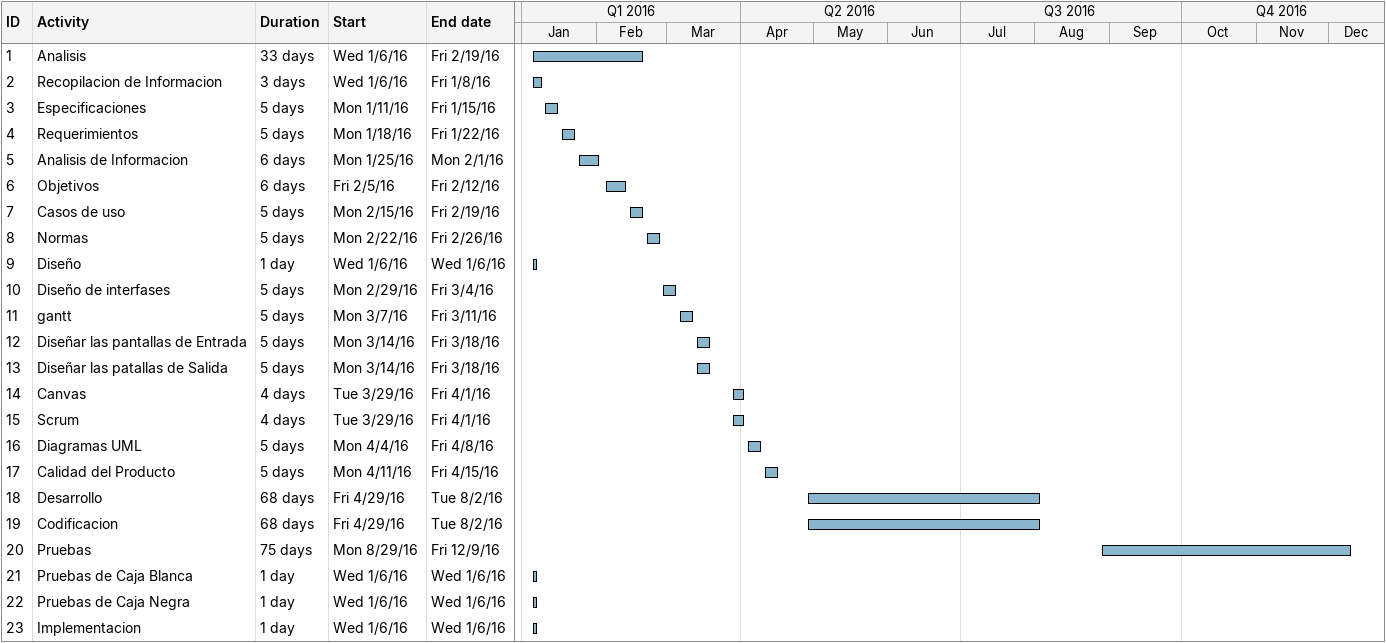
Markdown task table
| ID | Task | Duration | Start | Finish |
|---|---|---|---|---|
| 1 | Analisis | 33d | 2016-01-06 | 2016-02-19 |
| 2 | Recopilacion de Informacion | 3d | 2016-01-06 | 2016-01-08 |
| 3 | Especificaciones | 5d | 2016-01-11 | 2016-01-15 |
| 4 | Requerimientos | 5d | 2016-01-18 | 2016-01-22 |
| 5 | Analisis de Informacion | 6d | 2016-01-25 | 2016-02-01 |
| 6 | Objetivos | 6d | 2016-02-05 | 2016-02-12 |
| 7 | Casos de uso | 5d | 2016-02-15 | 2016-02-19 |
| 8 | Normas | 5d | 2016-02-22 | 2016-02-26 |
| 9 | Diseño | 1d | 2016-01-06 | 2016-01-06 |
| 10 | Diseño de interfases | 5d | 2016-02-29 | 2016-03-04 |
| 11 | gantt | 5d | 2016-03-07 | 2016-03-11 |
| 12 | Diseñar las pantallas de Entrada | 5d | 2016-03-14 | 2016-03-18 |
| 13 | Diseñar las patallas de Salida | 5d | 2016-03-14 | 2016-03-18 |
| 14 | Canvas | 4d | 2016-03-29 | 2016-04-01 |
| 15 | Scrum | 4d | 2016-03-29 | 2016-04-01 |
| 16 | Diagramas UML | 5d | 2016-04-04 | 2016-04-08 |
| 17 | Calidad del Producto | 5d | 2016-04-11 | 2016-04-15 |
| 18 | Desarrollo | 68d | 2016-04-29 | 2016-08-02 |
| 19 | Codificacion | 68d | 2016-04-29 | 2016-08-02 |
| 20 | Pruebas | 75d | 2016-08-29 | 2016-12-09 |
| 21 | Pruebas de Caja Blanca | 1d | 2016-01-06 | 2016-01-06 |
| 22 | Pruebas de Caja Negra | 1d | 2016-01-06 | 2016-01-06 |
| 23 | Implementacion | 1d | 2016-01-06 | 2016-01-06 |
